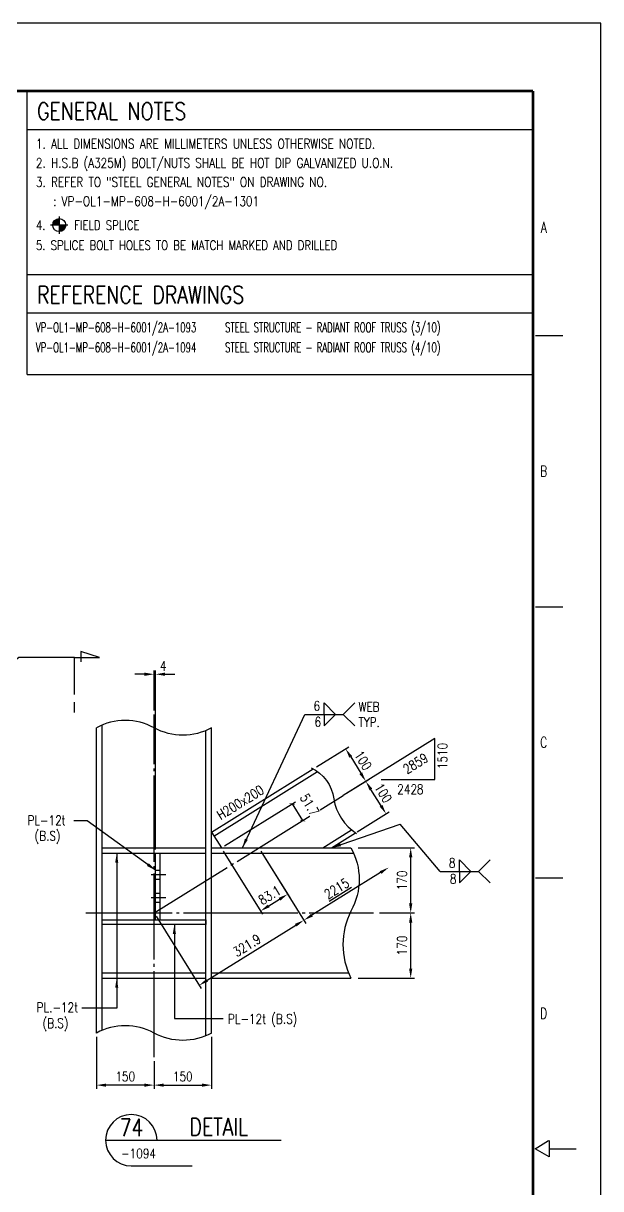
# Model space of a CAD drawing. Header units: millimetres. Extents: x 0 to 232280, y -26939 to 23794.
# Drawn here: x 173753 to 179777, y -15269 to -3104 of the extents above; entities that cross this region are included whole.
import ezdxf
from ezdxf.enums import TextEntityAlignment as Align

# ---------------------------------------------------------------- set-up
doc = ezdxf.new("R2010")
doc.units = ezdxf.units.MM
doc.header["$LTSCALE"] = 30
doc.linetypes.add('JNK-CENTER', pattern=[34, 30, -1.5, 1, -1.5])
doc.linetypes.add('JNK-HIDDEN', pattern=[3, 2, -1])
for name, color, linetype in [('CEN-R', 1, 'JNK-CENTER'), ('CON-C', 4, 'Continuous'), ('CON-G', 3, 'Continuous'), ('CON-W', 7, 'Continuous'), ('CON-Y', 2, 'Continuous'), ('Dim-W', 7, 'Continuous'), ('HID-Y', 2, 'JNK-HIDDEN'), ('STL-OBJT', 7, 'Continuous'), ('TXT-C', 4, 'Continuous'), ('TXT-Y', 2, 'Continuous')]:
    doc.layers.add(name, color=color, linetype=linetype)
doc.styles.add('ROMANS', font='ROMANS.shx', dxfattribs={"width": 0.8})
doc.styles.add('SIMPLEX', font='simplex.shx', dxfattribs={"width": 0.8})
doc.dimstyles.new('DIM40', dxfattribs={"dimscale": 40, "dimtxt": 2.5, "dimasz": 2.5, "dimexe": 1, "dimexo": 1, "dimgap": 1, "dimtad": 1, "dimdec": 0, "dimdsep": 46, "dimtxsty": 'SIMPLEX', "dimcen": 0, "dimclrd": 7, "dimclre": 7, "dimclrt": 2, "dimadec": 1, "dimazin": 2, "dimtfac": 1, "dimtdec": 0, "dimtix": 1, "dimtmove": 2, "dimatfit": 2, "dimfxl": 1, "dimtolj": 1, "dimtzin": 0, "dimarcsym": 1})
doc.dimstyles.new('DIM40x4', dxfattribs={"dimscale": 40, "dimtxt": 2.5, "dimasz": 2.5, "dimexe": 1, "dimexo": 1, "dimgap": 1, "dimtad": 1, "dimdec": 1, "dimlfac": 0.25, "dimdsep": 46, "dimtxsty": 'SIMPLEX', "dimcen": 2.5, "dimclrd": 7, "dimclre": 7, "dimclrt": 2, "dimadec": 1, "dimazin": 2, "dimtfac": 1, "dimtdec": 1, "dimtmove": 2, "dimatfit": 3, "dimfxl": 1, "dimtfill": 1, "dimtolj": 1, "dimtzin": 0, "dimarcsym": 1})

# ---------------------------------------------------------------- blocks, each defined once
blk = doc.blocks.new('TITLE')
at = {"color": 7}
for p, q in [((841, 594.85), (0, 594.85)), ((841, 0), (841, 594.85)), ((824.02, 513.34), (831.1, 513.34)), ((824.02, 442.6), (831.1, 442.6)), ((824.02, 371.87), (831.1, 371.87)), ((823.88, 301.14), (827.42, 303.26)), ((827.56, 299.02), (823.88, 301.14)), ((827.56, 303.26), (827.56, 299.02)), ((827.56, 301.14), (834.63, 301.14))]:
    blk.add_line(p, q, dxfattribs=at)
at = {"color": 7, "const_width": 0.707}
for points in [[(823.32, 577.17), (27.94, 577.17)], [(823.32, 17.33), (823.32, 577.17)]]:
    blk.add_lwpolyline(points, dxfattribs=at)
at = {"color": 7, "style": 'ROMANS', "width": 0.7}
for s, p in [('A', (826.15, 541.63)), ('B', (826.15, 477.97)), ('C', (826.15, 407.24)), ('D', (826.15, 336.51))]:
    blk.add_text(s, height=2.83, dxfattribs=at).set_placement(p, align=Align.MIDDLE)
blk = doc.blocks.new('A$C35816DBB')
at = {"layer": 'CON-G'}
h = blk.add_hatch(color=256, dxfattribs=at)
edge = h.paths.add_edge_path()
edge.add_arc((0, 0), 1.75, 90, 180)
edge.add_line((-1.75, 0), (0, 0))
edge.add_line((0, 0), (0, 1.75))
h = blk.add_hatch(color=256, dxfattribs=at)
edge = h.paths.add_edge_path()
edge.add_line((0, 0), (0, -1.75))
edge.add_arc((0, 0), 1.75, 270, 360)
edge.add_line((1.75, 0), (0, 0))
at = {"layer": 'CON-W'}
for p, q in [((2.33, 0), (-2.33, 0)), ((0, 2.33), (0, -2.33))]:
    blk.add_line(p, q, dxfattribs=at)
blk.add_circle((0, 0), 1.75, dxfattribs=at)
at = {"layer": 'CON-Y', "style": 'SIMPLEX', "width": 0.8}
blk.add_attdef('F.S.', (3.19, 1), '', height=2.5, dxfattribs=at)
blk = doc.blocks.new('SECTITLE')
at = {"layer": 'CON-G'}
for p, q in [((-1.7, 0), (44.1, 0)), ((5, -6.7), (20.86, -6.7))]:
    blk.add_line(p, q, dxfattribs=at)
blk.add_arc((5, 0), 6.7, 0, 270, dxfattribs=at)
at = {"layer": 'CON-C', "style": 'SIMPLEX', "width": 0.8}
for tag, p in [('A', (5.06, 1.04)), ('ELEVATION', (27.83, 1.22))]:
    blk.add_attdef(tag, text='', height=4.5, dxfattribs=at).set_placement(p, align=Align.CENTER)
at = {"layer": 'CON-Y', "style": 'SIMPLEX', "width": 0.8}
blk.add_attdef('H0000-0000', (1.54, -4.72), '', height=2.5, dxfattribs=at)
blk.add_attdef('SCALE', text='', height=2.5, dxfattribs=at).set_placement((44.9, -3.72), align=Align.RIGHT)
blk = doc.blocks.new('SECMARK2')
at = {"layer": 'CON-C'}
blk.add_line((0, 0), (-2.72, 0), dxfattribs=at)
blk.add_lwpolyline([(-4.67, 0), (-14.32, 0), (-14.32, 6.51), (-15.93, 1.64), (-13.23, 1.64)], dxfattribs=at)
at = {"layer": 'CON-C', "style": 'SIMPLEX', "width": 0.8}
blk.add_attdef('TAG', (-12.98, 1.18), '', height=3.5, dxfattribs=at)
blk = doc.blocks.new('*D4600')
at = {"layer": 'DEFPOINTS', "color": 0, "ltscale": 0.5, "transparency": 16777216}
for p in [(177206, -11711), (177795, -11711), (177431, -12391)]:
    blk.add_point(p, dxfattribs=at)
at = {"layer": 'Dim-W', "color": 7, "lineweight": -2, "ltscale": 0.5, "transparency": 16777216}
for p, q in [((177246, -11711), (177835, -11711)), ((177795, -12291), (177795, -11811)), ((177471, -12391), (177835, -12391))]:
    blk.add_line(p, q, dxfattribs=at)
at = {"layer": 'Dim-W', "color": 7, "ltscale": 0.5, "transparency": 16777216}
for points in [[(177778, -11811), (177812, -11811), (177795, -11711)], [(177778, -12291), (177812, -12291), (177795, -12391)]]:
    blk.add_solid(points, dxfattribs=at)
at = {"layer": 'Dim-W', "color": 2, "ltscale": 0.5, "transparency": 16777216, "insert": (177705, -12051), "char_height": 100, "attachment_point": 5, "rotation": 90, "style": 'SIMPLEX', "bg_fill": 3, "box_fill_scale": 1.1, "bg_fill_color": 256, "bg_fill_true_color": 13158600, "bg_fill_transparency": 0}
blk.add_mtext('\\A1;170', dxfattribs=at)
blk = doc.blocks.new('*D4601')
at = {"layer": 'DEFPOINTS', "color": 0, "ltscale": 0.5, "transparency": 16777216}
for p in [(177476, -12391), (177795, -12391), (177206, -13071)]:
    blk.add_point(p, dxfattribs=at)
at = {"layer": 'Dim-W', "color": 7, "lineweight": -2, "ltscale": 0.5, "transparency": 16777216}
for p, q in [((177516, -12391), (177835, -12391)), ((177795, -12971), (177795, -12491)), ((177246, -13071), (177835, -13071))]:
    blk.add_line(p, q, dxfattribs=at)
at = {"layer": 'Dim-W', "color": 7, "ltscale": 0.5, "transparency": 16777216}
for points in [[(177778, -12491), (177812, -12491), (177795, -12391)], [(177778, -12971), (177812, -12971), (177795, -13071)]]:
    blk.add_solid(points, dxfattribs=at)
at = {"layer": 'Dim-W', "color": 2, "ltscale": 0.5, "transparency": 16777216, "insert": (177705, -12731), "char_height": 100, "attachment_point": 5, "rotation": 90, "style": 'SIMPLEX', "bg_fill": 3, "box_fill_scale": 1.1, "bg_fill_color": 256, "bg_fill_true_color": 13158600, "bg_fill_transparency": 0}
blk.add_mtext('\\A1;170', dxfattribs=at)
blk = doc.blocks.new('*D4602')
at = {"layer": 'DEFPOINTS', "color": 0, "ltscale": 0.5, "transparency": 16777216}
for p in [(175117, -10318), (175133, -11767)]:
    blk.add_point(p, dxfattribs=at)
at = {"layer": 'Dim-W', "color": 7, "lineweight": -2, "ltscale": 0.5, "transparency": 16777216}
for p, q in [((175017, -9899), (174917, -9899)), ((175117, -10278), (175117, -9859)), ((175133, -11727), (175133, -9859)), ((175233, -9899), (175333, -9899))]:
    blk.add_line(p, q, dxfattribs=at)
at = {"layer": 'Dim-W', "color": 2, "ltscale": 0.5, "transparency": 16777216, "insert": (175213, -9812), "char_height": 100, "attachment_point": 5, "style": 'SIMPLEX', "bg_fill": 3, "box_fill_scale": 1.1, "bg_fill_color": 256, "bg_fill_true_color": 13158600, "bg_fill_transparency": 0}
blk.add_mtext('\\A1;4', dxfattribs=at)
at = {"layer": 'DEFPOINTS', "color": 0, "ltscale": 0.5, "transparency": 16777216}
blk.add_point((175117, -9899), dxfattribs=at)
at = {"layer": 'Dim-W', "color": 7, "lineweight": -2, "ltscale": 0.5, "transparency": 16777216}
blk.add_line((175133, -9899), (175117, -9899), dxfattribs=at)
at = {"layer": 'Dim-W', "color": 7, "ltscale": 0.5, "transparency": 16777216}
for points in [[(175017, -9882), (175017, -9916), (175117, -9899)], [(175233, -9882), (175233, -9916), (175133, -9899)]]:
    blk.add_solid(points, dxfattribs=at)
blk = doc.blocks.new('*D4611')
at = {"layer": 'DEFPOINTS', "color": 0, "ltscale": 0.5, "transparency": 16777216}
for p in [(176211, -11711), (175117, -12391), (176680, -12467)]:
    blk.add_point(p, dxfattribs=at)
at = {"layer": 'Dim-W', "color": 7, "lineweight": -2, "ltscale": 0.5, "transparency": 16777216}
for p, q in [((176232, -11745), (176702, -12500)), ((175138, -12425), (175608, -13180)), ((175672, -13094), (176596, -12519))]:
    blk.add_line(p, q, dxfattribs=at)
at = {"layer": 'Dim-W', "color": 7, "ltscale": 0.5, "transparency": 16777216}
for points in [[(176587, -12505), (176604, -12533), (176680, -12467)], [(175663, -13080), (175681, -13108), (175587, -13147)]]:
    blk.add_solid(points, dxfattribs=at)
at = {"layer": 'Dim-W', "color": 2, "ltscale": 0.5, "transparency": 16777216, "insert": (176086, -12730), "char_height": 100, "attachment_point": 5, "rotation": 31.8779, "style": 'SIMPLEX', "bg_fill": 3, "box_fill_scale": 1.1, "bg_fill_color": 256, "bg_fill_true_color": 13158600, "bg_fill_transparency": 0}
blk.add_mtext('\\A1;321.9', dxfattribs=at)
blk = doc.blocks.new('*D4612')
at = {"layer": 'DEFPOINTS', "color": 0, "ltscale": 0.5, "transparency": 16777216}
for p in [(177565, -11917), (176680, -12467), (176680, -12467)]:
    blk.add_point(p, dxfattribs=at)
at = {"layer": 'Dim-W', "color": 7, "lineweight": -2, "ltscale": 0.5, "transparency": 16777216}
blk.add_line((177480, -11969), (176765, -12414), dxfattribs=at)
at = {"layer": 'Dim-W', "color": 7, "ltscale": 0.5, "transparency": 16777216}
for points in [[(177471, -11955), (177489, -11983), (177565, -11917)], [(176757, -12400), (176774, -12428), (176680, -12467)]]:
    blk.add_solid(points, dxfattribs=at)
at = {"layer": 'Dim-W', "color": 2, "ltscale": 0.5, "transparency": 16777216, "insert": (177023, -12136), "char_height": 100, "attachment_point": 5, "rotation": 31.8779, "style": 'SIMPLEX', "bg_fill": 3, "box_fill_scale": 1.1, "bg_fill_color": 256, "bg_fill_true_color": 13158600, "bg_fill_transparency": 0}
blk.add_mtext('\\A1;\\L2215', dxfattribs=at)
blk = doc.blocks.new('*D4613')
at = {"layer": 'DEFPOINTS', "color": 0, "ltscale": 0.5, "transparency": 16777216}
for p in [(175819, -11711), (176232, -11745)]:
    blk.add_point(p, dxfattribs=at)
at = {"layer": 'Dim-W', "color": 7, "lineweight": -2, "ltscale": 0.5, "transparency": 16777216}
for p, q in [((175840, -11745), (176250, -12404)), ((176253, -11779), (176533, -12229)), ((176314, -12317), (176427, -12248))]:
    blk.add_line(p, q, dxfattribs=at)
at = {"layer": 'Dim-W', "color": 7, "ltscale": 0.5, "transparency": 16777216}
for points in [[(176418, -12233), (176435, -12262), (176511, -12195)], [(176305, -12303), (176323, -12332), (176229, -12370)]]:
    blk.add_solid(points, dxfattribs=at)
at = {"layer": 'Dim-W', "color": 2, "ltscale": 0.5, "transparency": 16777216, "insert": (176323, -12206), "char_height": 100, "attachment_point": 5, "rotation": 31.8779, "style": 'SIMPLEX', "bg_fill": 3, "box_fill_scale": 1.1, "bg_fill_color": 256, "bg_fill_true_color": 13158600, "bg_fill_transparency": 0}
blk.add_mtext('\\A1;83.1', dxfattribs=at)
at = {"layer": 'DEFPOINTS', "color": 0, "ltscale": 0.5, "transparency": 16777216}
blk.add_point((176511, -12195), dxfattribs=at)
blk = doc.blocks.new('*D4614')
at = {"layer": 'DEFPOINTS', "color": 0, "ltscale": 0.5, "transparency": 16777216}
for p in [(176779, -10887), (177327, -11017), (177091, -11164)]:
    blk.add_point(p, dxfattribs=at)
at = {"layer": 'Dim-W', "color": 7, "lineweight": -2, "ltscale": 0.5, "transparency": 16777216}
for p, q in [((176813, -10866), (177150, -10656)), ((177169, -10762), (177274, -10932)), ((177125, -11142), (177361, -10996))]:
    blk.add_line(p, q, dxfattribs=at)
at = {"layer": 'Dim-W', "color": 7, "ltscale": 0.5, "transparency": 16777216}
for points in [[(177183, -10753), (177155, -10771), (177116, -10677)], [(177288, -10923), (177260, -10941), (177327, -11017)]]:
    blk.add_solid(points, dxfattribs=at)
at = {"layer": 'Dim-W', "color": 2, "ltscale": 0.5, "transparency": 16777216, "insert": (177298, -10799), "char_height": 100, "attachment_point": 5, "rotation": 301.8779, "style": 'SIMPLEX', "bg_fill": 3, "box_fill_scale": 1.1, "bg_fill_color": 256, "bg_fill_true_color": 13158600, "bg_fill_transparency": 0}
blk.add_mtext('\\A1;100', dxfattribs=at)
blk = doc.blocks.new('*D4615')
at = {"layer": 'DEFPOINTS', "color": 0, "ltscale": 0.5, "transparency": 16777216}
for p in [(177327, -11017), (177091, -11164), (177201, -11566)]:
    blk.add_point(p, dxfattribs=at)
at = {"layer": 'Dim-W', "color": 7, "lineweight": -2, "ltscale": 0.5, "transparency": 16777216}
for p, q in [((177125, -11142), (177361, -10996)), ((177486, -11272), (177380, -11102)), ((177235, -11545), (177572, -11335))]:
    blk.add_line(p, q, dxfattribs=at)
at = {"layer": 'Dim-W', "color": 7, "ltscale": 0.5, "transparency": 16777216}
for points in [[(177394, -11093), (177366, -11111), (177327, -11017)], [(177500, -11263), (177471, -11280), (177538, -11356)]]:
    blk.add_solid(points, dxfattribs=at)
at = {"layer": 'Dim-W', "color": 2, "ltscale": 0.5, "transparency": 16777216, "insert": (177509, -11139), "char_height": 100, "attachment_point": 5, "rotation": 301.8779, "style": 'SIMPLEX', "bg_fill": 3, "box_fill_scale": 1.1, "bg_fill_color": 256, "bg_fill_true_color": 13158600, "bg_fill_transparency": 0}
blk.add_mtext('\\A1;100', dxfattribs=at)
blk = doc.blocks.new('_ArchTick')
at = {"color": 0, "linetype": 'ByBlock', "const_width": 0.15}
blk.add_lwpolyline([(-0.5, -0.5), (0.5, 0.5)], dxfattribs=at)
blk = doc.blocks.new('*D4616')
at = {"layer": 'DEFPOINTS', "color": 0, "ltscale": 0.5, "transparency": 16777216}
blk.add_point((175819, -11711), dxfattribs=at)
at = {"layer": 'Dim-W', "color": 7, "lineweight": -2, "ltscale": 0.5, "transparency": 16777216}
for p, q in [((175853, -11690), (176592, -11231)), ((176558, -11252), (176667, -11427))]:
    blk.add_line(p, q, dxfattribs=at)
at = {"layer": 'Dim-W', "color": 2, "ltscale": 0.5, "transparency": 16777216, "insert": (176740, -11261), "char_height": 100, "attachment_point": 5, "rotation": 301.8779, "style": 'SIMPLEX', "bg_fill": 3, "box_fill_scale": 1.1, "bg_fill_color": 256, "bg_fill_true_color": 13158600, "bg_fill_transparency": 0}
blk.add_mtext('\\A1;51.7', dxfattribs=at)
at = {"layer": 'DEFPOINTS', "color": 0, "ltscale": 0.5, "transparency": 16777216}
blk.add_point((176667, -11427), dxfattribs=at)
blk.add_point((176667, -11427), dxfattribs=at)
at = {"layer": 'Dim-W', "color": 7, "lineweight": -2, "ltscale": 0.5, "transparency": 16777216, "xscale": 40, "yscale": 40, "zscale": 40}
for p, rotation in [((176558, -11252), 121.8779367373716), ((176667, -11427), 301.8779367373716)]:
    blk.add_blockref('_ArchTick', p, dxfattribs=dict(at, rotation=rotation))
blk = doc.blocks.new('*D4617')
at = {"layer": 'DEFPOINTS', "color": 0, "ltscale": 0.5, "transparency": 16777216}
for p in [(175717, -13644), (175117, -13897), (175717, -14188)]:
    blk.add_point(p, dxfattribs=at)
at = {"layer": 'Dim-W', "color": 7, "lineweight": -2, "ltscale": 0.5, "transparency": 16777216}
for p, q in [((175717, -13684), (175717, -14228)), ((175117, -13937), (175117, -14228)), ((175217, -14188), (175617, -14188))]:
    blk.add_line(p, q, dxfattribs=at)
at = {"layer": 'Dim-W', "color": 7, "ltscale": 0.5, "transparency": 16777216}
for points in [[(175217, -14172), (175217, -14205), (175117, -14188)], [(175617, -14172), (175617, -14205), (175717, -14188)]]:
    blk.add_solid(points, dxfattribs=at)
at = {"layer": 'Dim-W', "color": 2, "ltscale": 0.5, "transparency": 16777216, "insert": (175417, -14098), "char_height": 100, "attachment_point": 5, "style": 'SIMPLEX', "bg_fill": 3, "box_fill_scale": 1.1, "bg_fill_color": 256, "bg_fill_true_color": 13158600, "bg_fill_transparency": 0}
blk.add_mtext('\\A1;150', dxfattribs=at)
blk = doc.blocks.new('*D4618')
at = {"layer": 'DEFPOINTS', "color": 0, "ltscale": 0.5, "transparency": 16777216}
for p in [(174517, -13644), (175117, -13897), (174517, -14188)]:
    blk.add_point(p, dxfattribs=at)
at = {"layer": 'Dim-W', "color": 7, "lineweight": -2, "ltscale": 0.5, "transparency": 16777216}
for p, q in [((174517, -13684), (174517, -14228)), ((175117, -13937), (175117, -14228)), ((175017, -14188), (174617, -14188))]:
    blk.add_line(p, q, dxfattribs=at)
at = {"layer": 'Dim-W', "color": 7, "ltscale": 0.5, "transparency": 16777216}
for points in [[(174617, -14172), (174617, -14205), (174517, -14188)], [(175017, -14172), (175017, -14205), (175117, -14188)]]:
    blk.add_solid(points, dxfattribs=at)
at = {"layer": 'Dim-W', "color": 2, "ltscale": 0.5, "transparency": 16777216, "insert": (174817, -14098), "char_height": 100, "attachment_point": 5, "style": 'SIMPLEX', "bg_fill": 3, "box_fill_scale": 1.1, "bg_fill_color": 256, "bg_fill_true_color": 13158600, "bg_fill_transparency": 0}
blk.add_mtext('\\A1;150', dxfattribs=at)

msp = doc.modelspace()

# ---------------------------------------------------------------- linework, layer by layer
for p, q in [((176890.5, -10318.86), (176890.5, -10198.86)), ((176890.5, -10198.86), (177010.5, -10318.86)), ((176890.5, -10318.86), (176890.5, -10438.86)), ((176890.5, -10438.86), (177010.5, -10318.86)), ((178303.49, -11958.08), (178303.49, -11838.08)), ((178303.49, -11838.08), (178423.49, -11958.08)), ((178303.49, -11958.08), (178303.49, -12078.08)), ((178303.49, -12078.08), (178423.49, -11958.08))]:
    msp.add_line(p, q)
at = {"layer": 'CEN-R'}
for p, q in [((175117.25, -13897.31), (175117.25, -10317.65)), ((175085.78, -11991.14), (175238.73, -11991.14)), ((175085.78, -12231.14), (175238.73, -12231.14)), ((174404.95, -12391.14), (175717.25, -12391.14)), ((175717.25, -12391.14), (177407.97, -12391.14))]:
    msp.add_line(p, q, dxfattribs=at)
at = {"layer": 'CON-C'}
for p, q in [((173793.65, -6770.24), (173793.65, -3811.46)), ((179069.9, -3811.46), (173793.65, -3811.46)), ((173793.65, -4211.46), (179069.9, -4211.46)), ((173793.65, -5727.96), (179069.9, -5727.96)), ((173793.65, -6127.96), (179069.9, -6127.96)), ((173793.65, -6770.24), (179069.9, -6770.24))]:
    msp.add_line(p, q, dxfattribs=at)
msp.add_lwpolyline([(174286.63, -9725.79), (173707.11, -9725.79), (172749.62, -10491.46), (172868.52, -10263.55), (173019.91, -10354.78)], dxfattribs=at)
at = {"layer": 'CON-G'}
for p, q in [((174517.25, -13644.17), (174517.25, -10458.08)), ((174577.25, -13615.45), (174577.25, -10429.36)), ((175717.25, -13644.17), (175717.25, -10458.08)), ((175657.25, -13673.23), (175657.25, -10487.14)), ((175717.25, -11546.94), (176778.55, -10886.91)), ((175742.6, -11587.7), (176823.52, -10915.47)), ((175717.25, -11546.94), (175819.36, -11711.14)), ((174581.25, -11711.14), (175653.25, -11711.14)), ((174581.25, -11767.14), (175653.25, -11767.14)), ((175133.25, -12463.14), (175133.25, -11767.14)), ((175181.25, -12463.14), (175181.25, -11767.14)), ((175717.25, -11711.14), (177172.1, -11711.14)), ((175717.25, -11767.14), (177199.78, -11767.14)), ((174581.25, -13015.14), (175653.25, -13015.14)), ((175717.25, -13015.14), (177146.19, -13015.14)), ((174581.25, -13071.14), (175653.25, -13071.14)), ((175717.25, -13071.14), (177172.1, -13071.14))]:
    msp.add_line(p, q, dxfattribs=at)
msp.add_lwpolyline([(175657.25, -12463.14), (175657.25, -12511.14), (174577.25, -12511.14), (174577.25, -12463.14)], close=True, dxfattribs=at)
at = {"layer": 'CON-W'}
for p, q in [((177210.5, -10198.86), (177090.5, -10318.86)), ((176690.5, -10318.86), (177090.5, -10318.86)), ((177090.5, -10318.86), (177210.5, -10438.86)), ((178623.49, -11838.08), (178503.49, -11958.08)), ((178103.49, -11958.08), (178503.49, -11958.08)), ((178503.49, -11958.08), (178623.49, -12078.08))]:
    msp.add_line(p, q, dxfattribs=at)
for points in [[(175717.25, -10458.08, -0.25792862), (175117.25, -10458.08, 0.25508912), (174517.25, -10458.08)], [(176756.96, -10875.87, -0.25508912), (176991.81, -11199.67, 0.20995002), (177228.64, -11561.1, 0.24157976)], [(177172.1, -11711.14, -0.25792862), (177172.1, -12371.14, 0.24125717), (177172.1, -13071.14)], [(175717.25, -13644.17, -0.25792862), (175117.25, -13644.17, 0.25508912), (174517.25, -13644.17)]]:
    msp.add_lwpolyline(points, format="xyb", dxfattribs=at)
at = {"layer": 'Dim-W', "ltscale": 0.5}
for points in [[(177488.38, -10996.31), (178045.44, -10996.31), (178045.44, -10570.06), (177091.14, -11163.55)], [(175329.14, -12511.14), (175329.14, -13491.43), (175838.34, -13491.43)], [(174727.75, -13071.14), (174727.75, -13386.03), (174363.99, -13386.03)]]:
    msp.add_lwpolyline(points, dxfattribs=at)
at = {"layer": 'HID-Y'}
for p, q in [((175133.25, -11945.14), (175181.25, -11945.14)), ((175133.25, -12037.14), (175181.25, -12037.14)), ((175133.25, -12185.14), (175181.25, -12185.14)), ((175133.25, -12277.14), (175181.25, -12277.14))]:
    msp.add_line(p, q, dxfattribs=at)

# ---------------------------------------------------------------- block references
at = {"linetype": 'ByBlock', "xscale": 39.99999999599994, "yscale": 39.99999999599994, "zscale": 39.99999999599994}
msp.add_blockref('TITLE', (146137.22, -26898.29), dxfattribs=at)
at = {"layer": 'CON-C', "xscale": 40, "yscale": 40, "zscale": 40, "rotation": 270}
msp.add_blockref('SECMARK2', (174286.63, -10298.45), dxfattribs=at)
at = {"layer": 'CON-W', "xscale": 38.85714285713621, "yscale": 38.85714285713621, "zscale": 38.85714285713621}
msp.add_blockref('A$C35816DBB', (174128.25, -5210.49), dxfattribs=at)
at = {"layer": 'CON-W'}
ref = msp.add_blockref('SECTITLE', (174680.18, -14763.3), dxfattribs=dict(at, xscale=40, yscale=40, zscale=40))
ref.add_attrib('H0000-0000', '-1094', (174773.39, -14952.1), dxfattribs={"layer": 'CON-Y', "height": 100, "style": 'SIMPLEX', "width": 0.8})
ref.add_attrib('A', '74', dxfattribs={"layer": 'CON-C', "height": 180, "style": 'SIMPLEX', "width": 0.8}).set_placement((174882.58, -14721.7), align=Align.CENTER)
ref.add_attrib('ELEVATION', 'DETAIL', dxfattribs={"layer": 'CON-C', "height": 180, "style": 'SIMPLEX', "width": 0.8}).set_placement((175793.38, -14714.5), align=Align.CENTER)

# ---------------------------------------------------------------- texts
at = {"layer": 'CON-W', "color": 2, "style": 'SIMPLEX', "width": 0.8}
for s, p in [('6', (176780.5, -10278.86)), ('6', (176791.51, -10445.25)), ('8', (178193.49, -11918.08)), ('8', (178204.5, -12084.47))]:
    msp.add_text(s, height=100, dxfattribs=at).set_placement(p)
at = {"layer": 'CON-Y', "style": 'SIMPLEX', "width": 0.8}
msp.add_text('1510', height=100, rotation=90, dxfattribs=at).set_placement((178176.86, -10890.15))
msp.add_text('PL.-12t', height=100, dxfattribs=at).set_placement((174108.53, -13426.67), align=Align.CENTER)
at = {"layer": 'Dim-W', "color": 2, "style": 'SIMPLEX', "width": 0.8}
msp.add_text('H200x200', height=100, rotation=31.877937, dxfattribs=at).set_placement((175812.16, -11422.97))
at = {"layer": 'Dim-W', "color": 2, "insert": (177845.97, -10830.07), "char_height": 100, "attachment_point": 5, "rotation": 31.877937, "style": 'SIMPLEX'}
msp.add_mtext('2859', dxfattribs=at)
at = {"layer": 'TXT-C', "style": 'SIMPLEX', "width": 0.8}
for s, p in [('GENERAL NOTES', (173897.11, -4111.46)), ('REFERENCE DRAWINGS', (173897.11, -6027.96))]:
    msp.add_text(s, height=180, dxfattribs=at).set_placement(p)
at = {"layer": 'TXT-Y', "style": 'SIMPLEX'}
for s, height, width, p in [('1. ALL DIMENSIONS ARE MILLIMETERS UNLESS OTHERWISE NOTED.', 100, 0.8, (173884.99, -4411.46)), ('2. H.S.B (A325M) BOLT/NUTS SHALL BE HOT DIP GALVANIZED U.O.N.', 100, 0.8, (173884.99, -4611.46)), ('3. REFER TO "STEEL GENERAL NOTES" ON DRAWING NO. ', 100, 0.8, (173884.99, -4811.46)), ('   : VP-OL1-MP-608-H-6001/2A-1301', 100, 0.8, (173884.99, -5011.46)), ('4.     FIELD SPLICE', 97.1429, 0.8, (173884.99, -5260.22)), ('5. SPLICE BOLT HOLES TO BE MATCH MARKED AND DRILLED', 97.1429, 0.8, (173884.99, -5469.28)), ('VP-OL1-MP-608-H-6001/2A-1093', 100, 0.65, (173883.65, -6327.96)), ('STEEL STRUCTURE - RADIANT ROOF TRUSS (3/10) ', 100, 0.65, (175858.69, -6327.96)), ('VP-OL1-MP-608-H-6001/2A-1094', 100, 0.65, (173883.65, -6537.45)), ('STEEL STRUCTURE - RADIANT ROOF TRUSS (4/10) ', 100, 0.65, (175858.69, -6537.45))]:
    msp.add_text(s, height=height, dxfattribs=dict(at, width=width)).set_placement(p)
at = {"layer": 'TXT-Y', "width": 0.8}
for s, style, p in [('WEB', 'SIMPLEX', (177250.92, -10239.66)), ('TYP.', 'SIMPLEX', (177250.92, -10399.66)), ('PL-12t ', 'ROMANS', (173796.79, -11424.27)), ('(B.S)', 'ROMANS', (173870.8, -11585.49)), ('(B.S)', 'ROMANS', (173953.93, -13542.05)), ('PL-12t (B.S)', 'ROMANS', (175888.4, -13496.92))]:
    msp.add_text(s, height=100, dxfattribs=dict(at, style=style)).set_placement(p, align=Align.MIDDLE_LEFT)

# ---------------------------------------------------------------- leaders
at = {"layer": 'CON-W'}
for points in [[(174727.75, -11767.14), (174727.75, -13080.6)], [(175329.14, -12511.14), (175329.14, -13477.83)], [(174727.75, -13071.14), (174727.75, -13372.43)]]:
    msp.add_leader(points, dimstyle='DIM40x4', dxfattribs=at)

# ---------------------------------------------------------------- next in the draw order: dimensions: what is measured, and where the dimension line sits
at = {"layer": 'Dim-W', "ltscale": 0.5}
dim = msp.add_linear_dim(base=(175117.25, -9899.11), p1=(175133.25, -11767.14), p2=(175117.25, -10317.65), angle=180, dimstyle='DIM40x4', dxfattribs=at)
dim.commit()
dim.dimension.update_dxf_attribs({"geometry": '*D4602', "text_midpoint": (175212.53, -9811.56), "dimtype": 160})
dim = msp.add_linear_dim(base=(177795.16, -11711.14), p1=(177431.03, -12391.14), p2=(177206.47, -11711.14), angle=90, dimstyle='DIM40x4', dxfattribs=at)
dim.commit()
dim.dimension.update_dxf_attribs({"geometry": '*D4600', "text_midpoint": (177705.16, -12051.14)})
dim = msp.add_linear_dim(base=(175717.25, -14188.32), p1=(175117.25, -13897.31), p2=(175717.25, -13644.17), dimstyle='DIM40x4', dxfattribs=at)
dim.commit()
dim.dimension.update_dxf_attribs({"geometry": '*D4617', "text_midpoint": (175417.25, -14098.32)})

# ---------------------------------------------------------------- next in the draw order: linework, layer by layer
at = {"layer": 'CEN-R'}
msp.add_line((175117.25, -12391.14), (177091.14, -11163.55), dxfattribs=at)
at = {"layer": 'CON-G'}
for p, q in [((176877.18, -11711.14), (177178.21, -11523.92)), ((176968.07, -11711.14), (177219.31, -11554.89))]:
    msp.add_line(p, q, dxfattribs=at)

# ---------------------------------------------------------------- next in the draw order: dimensions: what is measured, and where the dimension line sits
at = {"layer": 'Dim-W', "ltscale": 0.5}
for base, p1, p2, angle, picture, middle in [((177795.16, -12391.14), (177206.47, -13071.14), (177476.39, -12391.14), 90, '*D4601', (177705.16, -12731.14)), ((174517.25, -14188.32), (175117.25, -13897.31), (174517.25, -13644.17), 180, '*D4618', (174817.25, -14098.32))]:
    dim = msp.add_linear_dim(base=base, p1=p1, p2=p2, angle=angle, dimstyle='DIM40x4', dxfattribs=at)
    dim.commit()
    dim.dimension.update_dxf_attribs({"geometry": picture, "text_midpoint": middle})

# ---------------------------------------------------------------- next in the draw order: leaders
at = {"layer": 'STL-OBJT'}
msp.add_leader([(175133.25, -11945.14), (174420.86, -11429.48), (174280.86, -11429.48)], dimstyle='DIM40', dxfattribs=at)

# ---------------------------------------------------------------- next in the draw order: dimensions: what is measured, and where the dimension line sits
at = {"layer": 'Dim-W', "ltscale": 0.5}
for base, p1, p2, angle, picture, middle in [((177327.09, -11016.81), (176778.55, -10886.91), (177091.14, -11163.55), 301.877937, '*D4614', (177297.89, -10799.45)), ((176680.43, -12466.52), (175117.25, -12391.14), (176210.65, -11711.14), 31.877937, '*D4611', (176086.2, -12730.09))]:
    dim = msp.add_linear_dim(base=base, p1=p1, p2=p2, angle=angle, dimstyle='DIM40x4', dxfattribs=at)
    dim.commit()
    dim.dimension.update_dxf_attribs({"geometry": picture, "text_midpoint": middle})

# ---------------------------------------------------------------- next in the draw order: dimensions: what is measured, and where the dimension line sits
for base, p1, p2, angle, picture, middle in [((177327.09, -11016.81), (177201.04, -11566.25), (177091.14, -11163.55), 121.877937, '*D4615', (177509.14, -11139.12)), ((176511.44, -12194.78), (175819.36, -11711.14), (176231.78, -11745.1), 31.877937, '*D4613', (176322.83, -12206.09))]:
    dim = msp.add_linear_dim(base=base, p1=p1, p2=p2, angle=angle, dimstyle='DIM40x4', dxfattribs=at)
    dim.commit()
    dim.dimension.update_dxf_attribs({"geometry": picture, "text_midpoint": middle})
dim = msp.add_linear_dim(base=(176680.43, -12466.52), p1=(177564.82, -11916.51), p2=(176680.43, -12466.52), angle=31.877937, text='%%u2215', dimstyle='DIM40x4', dxfattribs=at)
dim.commit()
dim.dimension.update_dxf_attribs({"geometry": '*D4612', "text_midpoint": (177023.19, -12135.59), "dimtype": 160})

# ---------------------------------------------------------------- next in the draw order: linework, layer by layer
msp.add_line((178103.49, -11958.08), (177683.98, -11462.83), dxfattribs=at)

# ---------------------------------------------------------------- next in the draw order: texts
at = {"layer": 'CON-Y', "style": 'SIMPLEX', "width": 0.8}
msp.add_text('2428', height=100, dxfattribs=at).set_placement((177655.19, -11150.08))

# ---------------------------------------------------------------- next in the draw order: leaders
at = {"layer": 'CON-W'}
for points in [[(176038.49, -11711.14), (176690.5, -10318.86)], [(176968.07, -11711.14), (177683.98, -11462.83)]]:
    msp.add_leader(points, dimstyle='DIM40x4', dxfattribs=at)

# ---------------------------------------------------------------- next in the draw order: dimensions: what is measured, and where the dimension line sits
at = {"layer": 'Dim-W', "ltscale": 0.5}
dim = msp.add_linear_dim(base=(176666.75, -11427.49), p1=(175819.36, -11711.14), p2=(176666.75, -11427.49), angle=301.877937, dimstyle='DIM40x4', override={"dimasz": 1, "dimblk1": 'ArchTick', "dimblk2": 'ArchTick', "dimsah": 1}, dxfattribs=at)
dim.commit()
dim.dimension.update_dxf_attribs({"geometry": '*D4616', "text_midpoint": (176739.56, -11260.53)})

doc.saveas('drawing.dxf')
